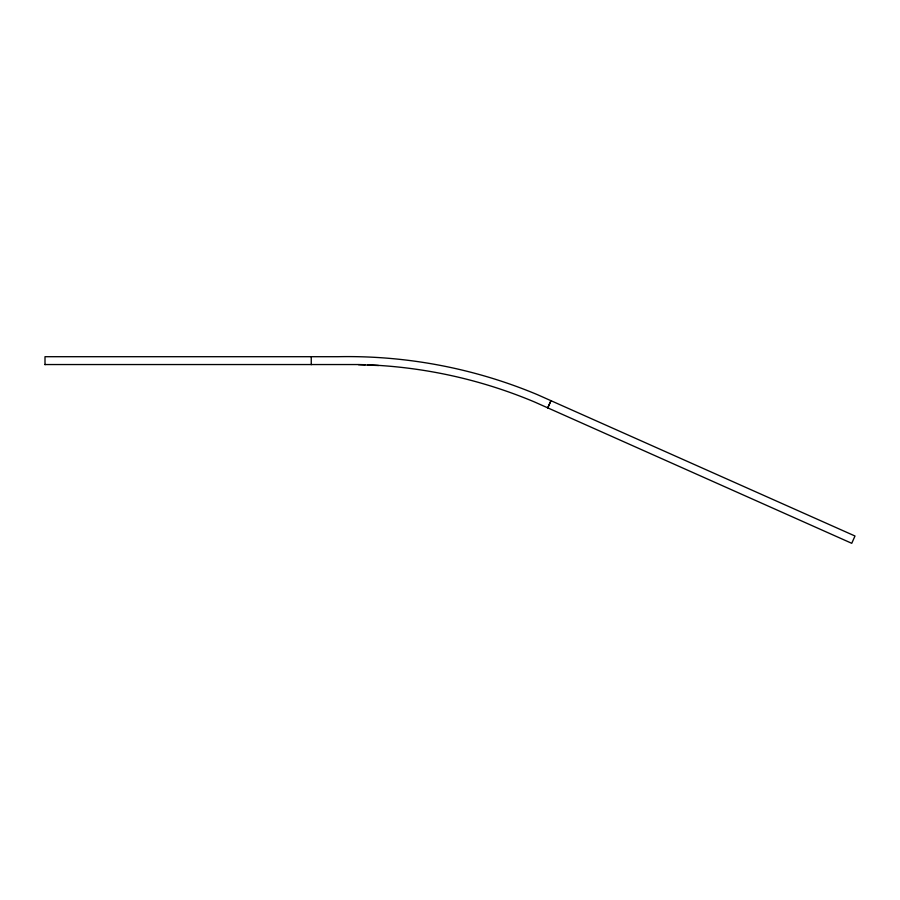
<?xml version="1.0" encoding="UTF-8"?>
<svg xmlns="http://www.w3.org/2000/svg" width="900" height="900" viewBox="0 0 900 900"><rect width="100%" height="100%" fill="white"/><g stroke="black" fill="none" stroke-linecap="round" stroke-linejoin="round"><path stroke-width="1.35" d="M45 364.545L358.447 364.545A480.386 480.386 0 0 1 365.141 364.736M358.447 364.68L378.529 365.524M311.254 356.704L311.254 364.691M45 364.691L45 356.704L337.928 356.704C406.125 355.286 474.536 368.303 537.446 394.673L855 536.006L851.749 543.308L534.398 401.918A480.386 480.386 0 0 0 367.83 364.838M550.935 400.68L547.695 407.981L551.002 400.714"/></g></svg>
